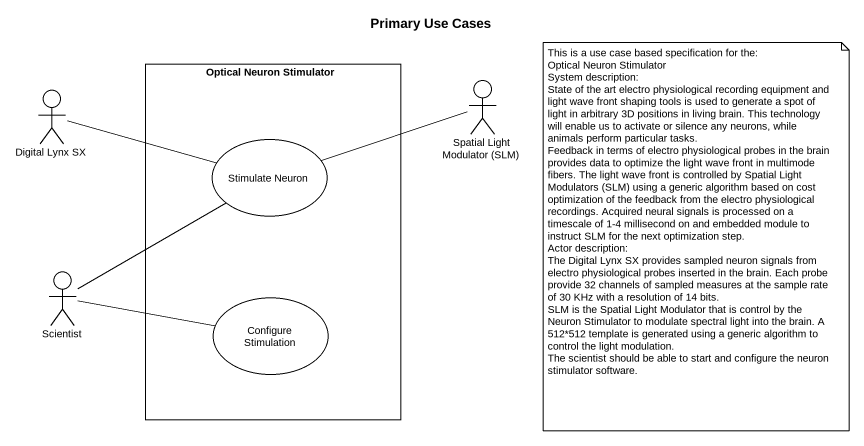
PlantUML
@startuml
title Primary Use Cases
rectangle "Optical Neuron Stimulator" as Optical_Neuron_Stimulator {
  usecase "Stimulate Neuron" as Stimulate_Neuron
  usecase "Configure Stimulation" as Configure_Stimulation
}
actor "Spatial Light Modulator (SLM)" as Spatial_Light_Modulator_SLM
actor "Digital Lynx SX" as Digital_Lynx_SX
actor Scientist
Digital_Lynx_SX -right- Stimulate_Neuron
Stimulate_Neuron -right- Spatial_Light_Modulator_SLM
Scientist -up- Stimulate_Neuron
Scientist -right- Configure_Stimulation
note as N1
  This is a use case based specification for the:
  Optical Neuron Stimulator
  System description:
  State of the art electro physiological recording equipment and light wave front shaping tools is used to generate a spot of light in arbitrary 3D positions in living brain. This technology will enable us to activate or silence any neurons, while animals perform particular tasks.
  Feedback in terms of electro physiological probes in the brain provides data to optimize the light wave front in multimode fibers. The light wave front is controlled by Spatial Light Modulators (SLM) using a generic algorithm based on cost optimization of the feedback from the electro physiological recordings. Acquired neural signals is processed on a timescale of 1-4 millisecond on and embedded module to instruct SLM for the next optimization step.
  Actor description:
  The Digital Lynx SX provides sampled neuron signals from electro physiological probes inserted in the brain. Each probe provide 32 channels of sampled measures at the sample rate of 30 KHz with a resolution of 14 bits.
  SLM is the Spatial Light Modulator that is control by the Neuron Stimulator to modulate spectral light into the brain. A 512*512 template is generated using a generic algorithm to control the light modulation.
  The scientist should be able to start and configure the neuron stimulator software.
end note
@enduml
